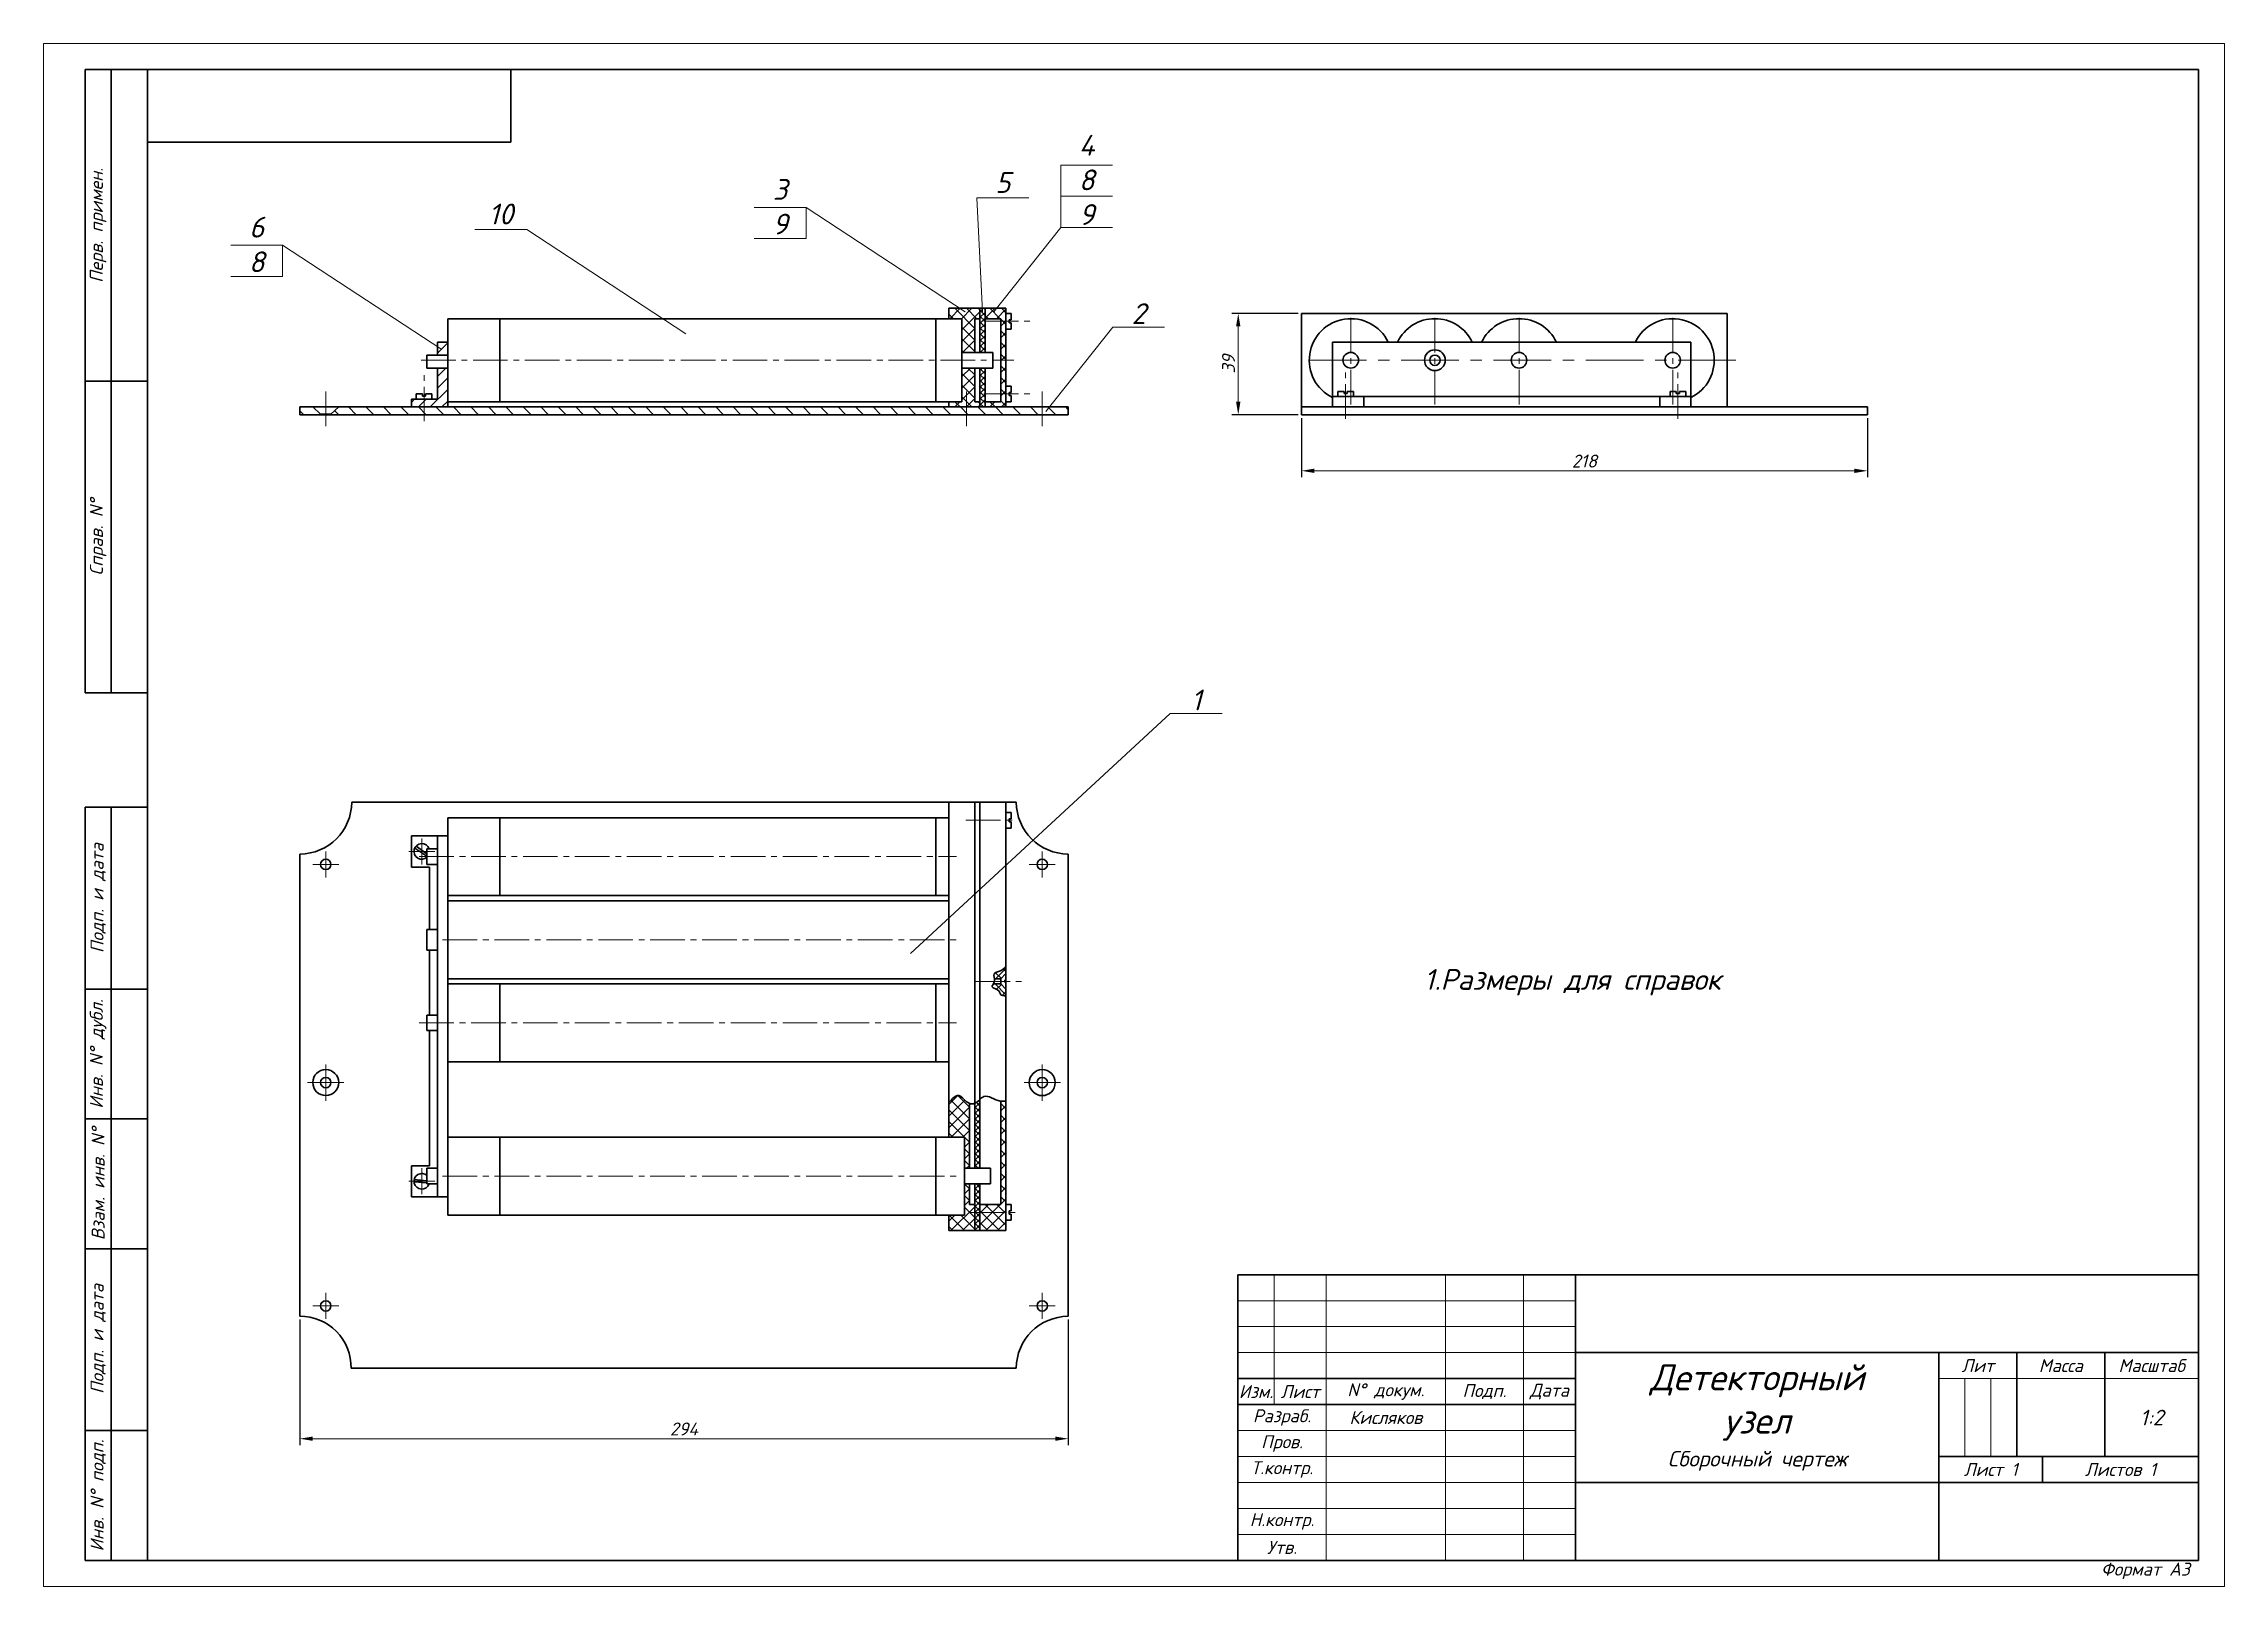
# Model space of a CAD drawing. Header units: millimetres. Extents: x 133 to 553, y -1 to 296.
import ezdxf

# ---------------------------------------------------------------- set-up
doc = ezdxf.new("R2010")
doc.units = ezdxf.units.MM
for name, pattern in [('ACAD_ISO10W100', [18, 12, -3, 0, -3]), ('CENTER', [50.8, 31.75, -6.35, 6.35, -6.35]), ('CENTER2', [28.575, 19.05, -3.175, 3.175, -3.175])]:
    doc.linetypes.add(name, pattern=pattern)
doc.styles.add('Тип А Наклон', font='isocpeur.ttf', dxfattribs={"oblique": 15, "height": 2.5})
doc.dimstyles.new('ISO-25', dxfattribs={"dimtxt": 5, "dimasz": 2.5, "dimexe": 1.25, "dimexo": 0.625, "dimtad": 1, "dimtxsty": 'Тип А Наклон', "dimcen": 2.5, "dimadec": 0, "dimazin": 0, "dimtfac": 1, "dimtmove": 0, "dimatfit": 3, "dimfxl": 1, "dimlwd": 15, "dimarcsym": 0})

# ---------------------------------------------------------------- blocks, each defined once
blk = doc.blocks.new('*D2')
at = {"color": 0, "linetype": 'Continuous', "lineweight": -2, "ltscale": 0.35}
for p, q in [((374.26, 244.24), (361.46, 244.24)), ((374.26, 224.74), (361.46, 224.74))]:
    blk.add_line(p, q, dxfattribs=at)
at = {"color": 0, "linetype": 'Continuous', "lineweight": 15, "ltscale": 0.35}
blk.add_line((362.71, 241.74), (362.71, 227.24), dxfattribs=at)
for points in [[(362.29, 241.74), (363.13, 241.74), (362.71, 244.24)], [(362.29, 227.24), (363.13, 227.24), (362.71, 224.74)]]:
    blk.add_solid(points, dxfattribs=at)
at = {"layer": 'Defpoints', "color": 0, "linetype": 'Continuous', "lineweight": 15, "ltscale": 0.35}
for p in [(374.88, 244.24), (362.71, 224.74), (374.88, 224.74)]:
    blk.add_point(p, dxfattribs=at)
at = {"color": 0, "linetype": 'Continuous', "lineweight": 15, "ltscale": 0.35, "insert": (360.83, 234.49), "char_height": 2.5, "attachment_point": 5, "rotation": 90, "style": 'Тип А Наклон'}
blk.add_mtext('39', dxfattribs=at)
blk = doc.blocks.new('*D4')
at = {"color": 0, "linetype": 'Continuous', "lineweight": -2, "ltscale": 0.35}
for p, q in [((181.97, 50.55), (181.97, 26.36)), ((329.97, 50.55), (329.97, 26.36))]:
    blk.add_line(p, q, dxfattribs=at)
at = {"color": 0, "linetype": 'Continuous', "lineweight": 15, "ltscale": 0.35}
blk.add_line((327.47, 27.61), (184.47, 27.61), dxfattribs=at)
for points in [[(184.47, 28.03), (184.47, 27.2), (181.97, 27.61)], [(327.47, 28.03), (327.47, 27.2), (329.97, 27.61)]]:
    blk.add_solid(points, dxfattribs=at)
at = {"layer": 'Defpoints', "color": 0, "linetype": 'Continuous', "lineweight": 15, "ltscale": 0.35}
for p in [(181.97, 51.18), (329.97, 51.17), (181.97, 27.61)]:
    blk.add_point(p, dxfattribs=at)
at = {"color": 0, "linetype": 'Continuous', "lineweight": 15, "ltscale": 0.35, "insert": (255.97, 29.49), "char_height": 2.5, "attachment_point": 5, "style": 'Тип А Наклон'}
blk.add_mtext('294', dxfattribs=at)
blk = doc.blocks.new('*D7')
at = {"color": 0, "linetype": 'Continuous', "lineweight": -2, "ltscale": 0.35}
for p, q in [((374.88, 224.11), (374.88, 212.7)), ((483.88, 224.11), (483.88, 212.7))]:
    blk.add_line(p, q, dxfattribs=at)
at = {"color": 0, "linetype": 'Continuous', "lineweight": 15, "ltscale": 0.35}
blk.add_line((377.38, 213.95), (481.38, 213.95), dxfattribs=at)
for points in [[(377.38, 214.36), (377.38, 213.53), (374.88, 213.95)], [(481.38, 214.36), (481.38, 213.53), (483.88, 213.95)]]:
    blk.add_solid(points, dxfattribs=at)
at = {"layer": 'Defpoints', "color": 0, "linetype": 'Continuous', "lineweight": 15, "ltscale": 0.35}
for p in [(374.88, 224.74), (483.88, 224.74), (483.88, 213.95)]:
    blk.add_point(p, dxfattribs=at)
at = {"color": 0, "linetype": 'Continuous', "lineweight": 15, "ltscale": 0.35, "insert": (429.38, 215.82), "char_height": 2.5, "attachment_point": 5, "style": 'Тип А Наклон'}
blk.add_mtext('218', dxfattribs=at)

msp = doc.modelspace()

# ---------------------------------------------------------------- hatches: boundary and pattern name
at = {"linetype": 'Continuous', "lineweight": 15, "ltscale": 0.35}
h = msp.add_hatch(dxfattribs=at)
h.set_pattern_fill('ANSI37', color=256, scale=0.5, style=0)
h.set_pattern_definition([(45, (3.3, 0), (-1.122532, 1.122532), []), (135, (3.3, 0), (-1.122532, -1.122532), [])])
h.paths.add_polyline_path([(312.967, 245.237), (311.967, 245.237), (306.967, 245.237), (306.967, 243.237), (309.467, 243.237), (309.467, 236.737), (311.967, 236.737), (311.967, 243.237), (312.967, 243.237)])
h.paths.add_polyline_path([(317.967, 245.237), (313.967, 245.237), (313.967, 243.237), (316.967, 243.237), (316.967, 235.237), (317.967, 235.237)])
h.paths.add_polyline_path([(311.967, 233.737), (309.467, 233.737), (309.467, 227.237), (306.967, 227.237), (306.967, 226.237), (312.967, 226.237), (312.967, 227.237), (311.967, 227.237)])
h.paths.add_polyline_path([(317.967, 235.237), (316.967, 235.237), (316.967, 227.237), (313.967, 227.237), (313.967, 226.237), (317.967, 226.237)])
h = msp.add_hatch(dxfattribs=at)
h.set_pattern_fill('ANSI37', color=256, scale=0.25, style=0)
h.set_pattern_definition([(45, (3.3, 0), (-0.561266, 0.561266), []), (135, (3.3, 0), (-0.561266, -0.561266), [])])
h.paths.add_polyline_path([(313.967, 245.237), (312.967, 245.237), (312.967, 236.737), (313.967, 236.737)])
h.paths.add_polyline_path([(313.967, 233.737), (312.967, 233.737), (312.967, 226.237), (313.967, 226.237)])
h = msp.add_hatch(dxfattribs=at)
h.set_pattern_fill('ANSI31', color=256, scale=0.5, style=0)
h.set_pattern_definition([(45, (3.3, 0), (-1.122532, 1.122532), [])])
h.paths.add_polyline_path([(210.467, 233.737), (208.467, 233.737), (208.467, 227.737), (203.467, 227.737), (203.467, 226.237), (210.467, 226.237)])
h.paths.add_polyline_path([(210.467, 238.737), (208.467, 238.737), (208.467, 236.237), (210.467, 236.237)])
h = msp.add_hatch(dxfattribs=at)
h.set_pattern_fill('ANSI31', color=256, scale=0.75, angle=90, style=0)
h.paths.add_polyline_path([(205.903, 226.237), (189.467, 226.237), (187.967, 224.878), (187.967, 224.737), (201.967, 224.737), (205.903, 224.737)])
h.paths.add_polyline_path([(184.467, 226.237), (181.967, 226.237), (181.967, 224.737), (185.967, 224.737), (185.967, 224.878)])
h.paths.add_polyline_path([(329.967, 226.237), (205.903, 226.237), (205.903, 224.737), (329.967, 224.737)])
h = msp.add_hatch(dxfattribs=at)
h.set_pattern_fill('ANSI37', color=256, scale=0.5, style=0)
edge = h.paths.add_edge_path()
edge.add_line((317.967, 114.172), (316.967, 115.172))
edge.add_line((316.967, 115.172), (315.542, 115.172))
edge.add_spline(control_points=[(315.542, 115.172), (315.411, 114.943), (314.979, 114.274), (316.778, 114.208), (316.818, 112.906), (317.514, 112.9), (317.967, 112.897)], knot_values=[4.5859125, 4.5859125, 4.5859125, 4.5859125, 5.2769153, 6.8916636, 7.4871277, 8.5984899, 8.5984899, 8.5984899, 8.5984899], degree=3, periodic=0)
edge.add_line((317.967, 112.897), (317.967, 114.172))
edge = h.paths.add_edge_path()
edge.add_line((317.967, 117.172), (317.967, 118.533))
edge.add_spline(control_points=[(317.967, 118.533), (317.661, 118.21), (317.056, 117.57), (315.42, 117.316), (315.715, 116.524), (315.767, 116.172)], knot_values=[0, 0, 0, 0, 1.3717197, 2.7121847, 3.6665539, 3.6665539, 3.6665539, 3.6665539], degree=3, periodic=0)
edge.add_line((315.767, 116.172), (316.967, 116.172))
edge.add_line((316.967, 116.172), (317.967, 117.172))
h = msp.add_hatch(dxfattribs=at)
h.set_pattern_fill('ANSI37', color=256, scale=0.5, style=0)
h.set_pattern_definition([(45, (0, 5), (-1.122532, 1.122532), []), (135, (0, 5), (-1.122532, -1.122532), [])])
edge = h.paths.add_edge_path()
edge.add_spline(control_points=[(317.967, 92.605), (317.635, 92.576), (317.303, 92.547), (316.967, 92.589)], knot_values=[11.4888818, 11.4888818, 11.4888818, 11.4888818, 12.4899632, 12.4899632, 12.4899632, 12.4899632], degree=3, periodic=0)
edge.add_line((316.967, 92.589), (316.967, 72.672))
edge.add_line((316.967, 72.672), (312.967, 72.672))
edge.add_line((312.967, 72.672), (312.967, 67.672))
edge.add_line((312.967, 67.672), (317.967, 67.672))
edge.add_line((317.967, 67.672), (317.967, 92.605))
h.paths.add_polyline_path([(311.967, 72.672), (310.967, 72.672), (310.967, 76.672), (309.967, 76.672), (309.967, 70.672), (306.967, 70.672), (306.967, 67.672), (311.967, 67.672)])
edge = h.paths.add_edge_path()
edge.add_spline(control_points=[(310.967, 92.163), (310.948, 92.169), (310.107, 92.474), (308.99, 94.58), (307.623, 93.062), (306.967, 92.333)], knot_values=[0, 0, 0, 0, 0.0560492, 2.5899751, 4.9317391, 4.9317391, 4.9317391, 4.9317391], degree=3, periodic=0)
edge.add_line((306.967, 92.333), (306.967, 85.672))
edge.add_line((306.967, 85.672), (309.967, 85.672))
edge.add_line((309.967, 85.672), (309.967, 79.672))
edge.add_line((309.967, 79.672), (310.967, 79.672))
edge.add_line((310.967, 79.672), (310.967, 92.163))
h = msp.add_hatch(dxfattribs=at)
h.set_pattern_fill('ANSI37', color=256, scale=0.25, style=0)
h.set_pattern_definition([(45, (0, 5), (-0.561266, 0.561266), []), (135, (0, 5), (-0.561266, -0.561266), [])])
edge = h.paths.add_edge_path()
edge.add_spline(control_points=[(312.967, 92.944), (312.662, 92.652), (312.348, 92.332), (311.967, 92.183)], knot_values=[5.9303, 5.9303, 5.9303, 5.9303, 7.1420032, 7.1420032, 7.1420032, 7.1420032], degree=3, periodic=0)
edge.add_line((311.967, 92.183), (311.967, 79.672))
edge.add_line((311.967, 79.672), (312.967, 79.672))
edge.add_line((312.967, 79.672), (312.967, 92.944))
h.paths.add_polyline_path([(312.967, 76.672), (311.967, 76.672), (311.967, 67.672), (312.967, 67.672)])

# ---------------------------------------------------------------- linework, layer by layer
at = {"lineweight": 15}
for p, q in [((132.635, 296.186), (132.635, -0.814)), ((552.635, 296.186), (132.635, 296.186)), ((552.635, -0.814), (552.635, 296.186)), ((369.635, 59.186), (369.635, 34.186)), ((379.635, 59.186), (379.635, 4.186)), ((402.635, 59.186), (402.635, 4.186)), ((417.635, 59.186), (417.635, 4.186)), ((362.635, 54.186), (427.635, 54.186)), ((362.635, 49.186), (427.635, 49.186)), ((362.635, 44.186), (427.635, 44.186)), ((547.635, 39.186), (497.635, 39.186)), ((362.635, 29.186), (427.635, 29.186)), ((362.635, 24.186), (427.635, 24.186)), ((362.635, 19.186), (427.635, 19.186)), ((362.635, 14.186), (427.635, 14.186)), ((362.635, 9.186), (427.635, 9.186)), ((132.635, -0.814), (552.635, -0.814))]:
    msp.add_line(p, q, dxfattribs=at)
at = {"lineweight": 18}
msp.add_line((552.635, 296.186), (547.635, 296.186), dxfattribs=at)
at = {"lineweight": 30}
for p, q in [((140.635, 291.186), (152.635, 291.186)), ((140.635, 291.186), (140.635, 231.186)), ((145.635, 171.186), (145.635, 291.186)), ((152.635, 291.186), (547.635, 291.186)), ((152.635, 291.186), (152.635, 4.186)), ((222.635, 277.186), (222.635, 291.186)), ((547.635, 291.186), (547.635, 4.186)), ((152.635, 277.186), (222.635, 277.186)), ((152.635, 277.186), (222.635, 277.186)), ((152.635, 277.186), (222.635, 277.186)), ((140.635, 231.186), (140.635, 171.186)), ((140.635, 231.186), (152.635, 231.186)), ((140.635, 171.186), (152.635, 171.186)), ((140.635, 114.186), (140.635, 149.186)), ((140.635, 149.186), (152.635, 149.186)), ((145.635, 4.186), (145.635, 149.186)), ((140.635, 89.186), (140.635, 114.186)), ((140.635, 114.186), (152.635, 114.186)), ((140.635, 64.186), (140.635, 89.186)), ((140.635, 89.186), (152.635, 89.186)), ((140.635, 29.186), (140.635, 64.186)), ((140.635, 64.186), (152.635, 64.186)), ((547.635, 59.186), (362.635, 59.186)), ((362.635, 59.186), (362.635, 4.186)), ((427.635, 59.186), (427.635, 4.186)), ((547.635, 44.186), (427.635, 44.186)), ((547.635, 44.186), (427.635, 44.186)), ((497.635, 44.186), (497.635, 4.186)), ((512.635, 44.186), (512.635, 24.186)), ((529.635, 44.186), (529.635, 24.186)), ((362.635, 39.186), (427.635, 39.186)), ((362.635, 34.186), (427.635, 34.186)), ((140.635, 4.186), (140.635, 29.186)), ((140.635, 29.186), (152.635, 29.186)), ((547.635, 24.186), (497.635, 24.186)), ((517.635, 19.186), (517.635, 24.186)), ((497.635, 19.186), (427.635, 19.186)), ((547.635, 19.186), (497.635, 19.186)), ((145.635, 4.186), (140.635, 4.186)), ((152.635, 4.186), (145.635, 4.186)), ((152.635, 4.186), (547.635, 4.186))]:
    msp.add_line(p, q, dxfattribs=at)
at = {"linetype": 'Continuous', "lineweight": 15, "ltscale": 0.35}
for p, q in [((338.514, 272.802), (328.514, 272.802)), ((328.514, 272.802), (328.514, 267.802)), ((279.471, 264.645), (269.471, 264.645)), ((310.138, 244.581), (279.471, 264.645)), ((279.471, 264.645), (279.471, 259.645)), ((313.457, 244.541), (312.372, 266.53)), ((322.372, 266.53), (312.372, 266.53)), ((328.514, 267.802), (328.514, 266.802)), ((338.514, 266.802), (328.514, 266.802)), ((328.514, 266.802), (328.514, 261.802)), ((225.684, 260.408), (215.684, 260.408)), ((256.351, 240.344), (225.684, 260.408)), ((315.611, 244.576), (328.514, 260.802)), ((328.514, 261.802), (328.514, 260.802)), ((338.514, 260.802), (328.514, 260.802)), ((178.663, 257.385), (168.663, 257.385)), ((209.33, 237.321), (178.663, 257.385)), ((178.663, 257.385), (178.663, 252.385)), ((279.471, 258.645), (269.471, 258.645)), ((279.471, 259.645), (279.471, 258.645)), ((178.663, 252.385), (178.663, 251.385)), ((178.663, 251.385), (168.663, 251.385)), ((309.467, 243.237), (304.467, 243.237)), ((325.63, 225.362), (338.533, 241.587)), ((348.533, 241.587), (338.533, 241.587)), ((299.62, 121.044), (349.623, 167.219)), ((359.623, 167.219), (349.623, 167.219)), ((497.635, 39.186), (502.635, 39.186)), ((502.635, 39.186), (507.635, 39.186)), ((502.635, 39.186), (502.635, 24.186)), ((507.635, 39.186), (507.635, 24.186))]:
    msp.add_line(p, q, dxfattribs=at)
at = {"linetype": 'Continuous', "lineweight": 30, "ltscale": 0.35}
for p, q in [((306.967, 243.237), (306.967, 245.237)), ((306.967, 245.237), (311.967, 245.237)), ((311.967, 245.237), (312.967, 245.237)), ((312.967, 245.237), (312.967, 236.737)), ((312.967, 245.237), (317.967, 245.237)), ((313.967, 245.237), (313.967, 236.737)), ((317.967, 245.237), (317.967, 226.237)), ((318.967, 244.237), (317.967, 244.237)), ((318.967, 243.037), (318.967, 244.237)), ((374.884, 226.237), (374.884, 244.237)), ((456.884, 244.237), (374.884, 244.237)), ((456.884, 226.237), (456.884, 244.237)), ((210.467, 226.237), (210.467, 243.237)), ((210.467, 243.237), (306.967, 243.237)), ((220.467, 243.237), (220.467, 227.237)), ((304.467, 243.237), (304.467, 227.237)), ((309.467, 243.237), (306.967, 243.237)), ((309.467, 243.237), (309.467, 227.237)), ((309.467, 243.237), (309.467, 235.237)), ((309.467, 243.237), (309.467, 235.237)), ((312.967, 243.237), (311.967, 243.237)), ((311.967, 243.237), (311.967, 236.737)), ((316.967, 243.237), (313.967, 243.237)), ((316.967, 227.237), (316.967, 243.237)), ((317.967, 241.237), (318.967, 241.237)), ((318.567, 242.737), (318.567, 243.037)), ((318.567, 243.037), (318.967, 243.037)), ((318.567, 242.737), (318.567, 242.437)), ((318.567, 242.437), (318.967, 242.437)), ((318.967, 241.237), (318.967, 242.437)), ((208.467, 236.237), (206.467, 236.237)), ((206.467, 236.237), (206.467, 233.737)), ((208.467, 236.237), (208.467, 238.737)), ((208.467, 238.737), (210.467, 238.737)), ((208.467, 236.237), (210.467, 236.237)), ((210.467, 238.737), (210.467, 226.237)), ((309.467, 236.737), (315.467, 236.737)), ((315.467, 236.737), (315.467, 233.737)), ((380.884, 226.237), (380.884, 238.737)), ((380.884, 238.737), (449.884, 238.737)), ((449.884, 238.737), (449.884, 226.237)), ((206.467, 233.737), (210.467, 233.737)), ((208.467, 227.737), (208.467, 233.737)), ((309.467, 233.737), (315.467, 233.737)), ((311.967, 233.737), (311.967, 227.237)), ((312.967, 233.737), (312.967, 226.237)), ((313.967, 233.737), (313.967, 226.237)), ((203.467, 227.737), (208.467, 227.737)), ((203.467, 227.737), (203.467, 226.237)), ((204.403, 228.737), (204.403, 227.737)), ((205.603, 228.737), (204.403, 228.737)), ((205.603, 228.337), (205.603, 228.737)), ((205.903, 228.337), (205.603, 228.337)), ((205.903, 228.337), (206.203, 228.337)), ((207.403, 228.737), (206.203, 228.737)), ((206.203, 228.337), (206.203, 228.737)), ((207.403, 227.737), (207.403, 228.737)), ((210.467, 227.237), (309.467, 227.237)), ((306.967, 227.237), (306.967, 226.237)), ((311.967, 227.237), (312.967, 227.237)), ((312.967, 226.237), (312.967, 227.237)), ((313.967, 227.237), (316.967, 227.237)), ((318.967, 230.237), (317.967, 230.237)), ((317.967, 227.237), (318.967, 227.237)), ((318.567, 228.737), (318.567, 229.037)), ((318.567, 229.037), (318.967, 229.037)), ((318.567, 228.737), (318.567, 228.437)), ((318.567, 228.437), (318.967, 228.437)), ((318.967, 229.037), (318.967, 230.237)), ((318.967, 227.237), (318.967, 228.437)), ((381.884, 229.237), (381.884, 228.237)), ((383.084, 229.237), (381.884, 229.237)), ((383.084, 228.837), (383.084, 229.237)), ((383.384, 228.837), (383.084, 228.837)), ((383.384, 228.837), (383.684, 228.837)), ((384.884, 229.237), (383.684, 229.237)), ((383.684, 228.837), (383.684, 229.237)), ((384.884, 228.237), (384.884, 229.237)), ((445.884, 229.237), (445.884, 228.237)), ((447.084, 229.237), (445.884, 229.237)), ((447.084, 228.837), (447.084, 229.237)), ((447.384, 228.837), (447.084, 228.837)), ((447.384, 228.837), (447.684, 228.837)), ((448.884, 229.237), (447.684, 229.237)), ((447.684, 228.837), (447.684, 229.237)), ((448.884, 228.237), (448.884, 229.237)), ((181.967, 224.737), (181.967, 226.237)), ((181.967, 226.237), (329.967, 226.237)), ((181.967, 224.737), (329.967, 224.737)), ((181.967, 224.737), (201.967, 224.737)), ((329.967, 226.237), (329.967, 224.737)), ((374.884, 224.737), (374.884, 226.237)), ((374.884, 226.237), (483.884, 226.237)), ((374.884, 226.237), (378.884, 226.237)), ((374.884, 224.737), (483.884, 224.737)), ((374.884, 224.737), (387.884, 224.737)), ((389.884, 226.237), (393.884, 226.237)), ((400.884, 226.237), (404.884, 226.237)), ((415.884, 224.737), (418.884, 224.737)), ((440.884, 226.237), (436.884, 226.237)), ((439.884, 224.737), (436.884, 224.737)), ((483.884, 224.737), (470.884, 224.737)), ((483.884, 226.237), (479.884, 226.237)), ((483.884, 226.237), (483.884, 224.737)), ((191.967, 150.172), (319.967, 150.172)), ((306.967, 147.172), (210.467, 147.172)), ((210.467, 147.172), (210.467, 132.172)), ((210.467, 147.172), (210.467, 143.172)), ((220.467, 147.172), (220.467, 132.172)), ((304.467, 147.172), (304.467, 132.172)), ((306.967, 85.672), (306.967, 150.172)), ((306.967, 150.172), (317.967, 150.172)), ((311.967, 150.172), (311.967, 79.672)), ((312.967, 150.172), (312.967, 79.672)), ((317.967, 150.172), (317.967, 67.672)), ((318.967, 148.172), (317.967, 148.172)), ((318.967, 146.972), (318.967, 148.172)), ((210.467, 143.672), (203.467, 143.672)), ((203.467, 143.672), (203.467, 137.672)), ((208.467, 143.672), (208.467, 74.172)), ((210.467, 71.672), (210.467, 143.672)), ((317.967, 145.172), (318.967, 145.172)), ((318.567, 146.672), (318.567, 146.972)), ((318.567, 146.972), (318.967, 146.972)), ((318.567, 146.672), (318.567, 146.372)), ((318.567, 146.372), (318.967, 146.372)), ((318.967, 145.172), (318.967, 146.372)), ((181.967, 140.172), (181.967, 51.179)), ((206.467, 139.672), (206.467, 141.172)), ((206.467, 141.172), (208.467, 141.172)), ((206.467, 139.672), (206.467, 138.172)), ((210.467, 132.172), (210.467, 139.672)), ((329.967, 51.172), (329.967, 140.172)), ((203.467, 137.672), (206.967, 137.672)), ((206.467, 138.172), (208.467, 138.172)), ((206.967, 137.672), (206.967, 125.672)), ((210.467, 132.172), (306.967, 132.172)), ((210.467, 131.172), (306.967, 131.172)), ((210.467, 131.172), (210.467, 116.172)), ((206.467, 123.672), (206.467, 125.672)), ((206.467, 125.672), (208.467, 125.672)), ((206.467, 123.672), (206.467, 121.672)), ((210.467, 116.172), (210.467, 123.672)), ((206.467, 121.672), (208.467, 121.672)), ((206.967, 121.672), (206.967, 109.172)), ((210.467, 116.172), (306.967, 116.172)), ((210.467, 115.172), (306.967, 115.172)), ((210.467, 115.172), (210.467, 100.172)), ((220.467, 115.172), (220.467, 100.172)), ((304.467, 115.172), (304.467, 100.172)), ((316.967, 115.172), (315.542, 115.172)), ((316.967, 116.172), (315.767, 116.172)), ((317.967, 117.172), (316.967, 116.172)), ((316.967, 116.172), (316.967, 115.172)), ((317.967, 114.172), (316.967, 115.172)), ((317.967, 115.872), (317.767, 115.872)), ((317.767, 115.872), (317.767, 115.472)), ((317.767, 115.472), (317.967, 115.472)), ((206.467, 107.672), (206.467, 109.172)), ((206.467, 109.172), (208.467, 109.172)), ((206.467, 107.672), (206.467, 106.172)), ((206.467, 106.172), (208.467, 106.172)), ((206.967, 80.172), (206.967, 106.172)), ((210.467, 100.172), (210.467, 107.672)), ((210.467, 100.172), (306.967, 100.172)), ((316.967, 72.672), (316.967, 92.589)), ((310.967, 79.672), (310.967, 92.163)), ((210.467, 85.672), (306.967, 85.672)), ((210.467, 85.672), (210.467, 70.672)), ((220.467, 85.672), (220.467, 70.672)), ((304.467, 85.672), (304.467, 70.672)), ((306.967, 85.672), (309.967, 85.672)), ((309.967, 85.672), (309.967, 70.672)), ((203.467, 74.172), (203.467, 80.172)), ((203.467, 80.172), (206.967, 80.172)), ((206.467, 76.672), (206.467, 79.672)), ((208.467, 79.672), (206.467, 79.672)), ((206.467, 76.672), (208.467, 76.672)), ((210.467, 70.672), (210.467, 78.172)), ((210.467, 78.172), (210.467, 74.172)), ((314.967, 79.672), (309.967, 79.672)), ((314.967, 76.672), (309.967, 76.672)), ((310.967, 76.672), (310.967, 72.672)), ((311.967, 76.672), (311.967, 67.672)), ((312.967, 76.672), (312.967, 67.672)), ((314.967, 78.172), (314.967, 79.672)), ((314.967, 78.172), (314.967, 76.672)), ((210.467, 74.172), (203.467, 74.172)), ((210.467, 70.672), (210.467, 74.672)), ((311.967, 72.672), (310.967, 72.672)), ((312.967, 72.672), (316.967, 72.672)), ((318.967, 72.672), (317.967, 72.672)), ((318.567, 71.172), (318.567, 71.472)), ((318.567, 71.472), (318.967, 71.472)), ((318.967, 71.472), (318.967, 72.672)), ((306.967, 70.672), (210.467, 70.672)), ((309.967, 70.672), (306.967, 70.672)), ((306.967, 70.672), (306.967, 67.672)), ((306.967, 67.672), (317.967, 67.672)), ((317.967, 69.672), (318.967, 69.672)), ((318.567, 71.172), (318.567, 70.872)), ((318.567, 70.872), (318.967, 70.872)), ((318.967, 69.672), (318.967, 70.872)), ((191.843, 41.172), (319.967, 41.172))]:
    msp.add_line(p, q, dxfattribs=at)
at = {"linetype": 'CENTER2', "lineweight": 15, "ltscale": 0.35}
for p, q in [((384.384, 226.737), (384.384, 243.737)), ((400.584, 226.737), (400.584, 243.737)), ((416.784, 226.737), (416.784, 243.737)), ((446.384, 226.737), (446.384, 243.737)), ((313.709, 242.737), (323.424, 242.737)), ((205.334, 235.237), (319.467, 235.237)), ((205.903, 223.479), (205.903, 233.195)), ((383.384, 223.979), (383.384, 233.695)), ((447.384, 223.979), (447.384, 233.695)), ((186.967, 229.237), (186.967, 221.737)), ((310.35, 229.237), (310.35, 221.737)), ((313.709, 228.737), (323.424, 228.737)), ((324.967, 229.237), (324.967, 221.737)), ((456.806, 230.17), (456.806, 227.17)), ((205.467, 143.172), (205.467, 140.672)), ((310.278, 146.672), (319.994, 146.672)), ((186.967, 140.672), (186.967, 138.172)), ((205.467, 140.672), (202.967, 140.672)), ((204.967, 139.672), (308.467, 139.672)), ((205.467, 140.672), (205.467, 138.172)), ((205.467, 140.672), (207.967, 140.672)), ((324.967, 140.666), (324.967, 138.166)), ((186.967, 138.172), (184.467, 138.172)), ((186.967, 138.172), (186.967, 135.672)), ((186.967, 138.172), (189.467, 138.172)), ((324.967, 138.166), (322.467, 138.166)), ((324.967, 138.166), (324.967, 135.666)), ((324.967, 138.166), (327.467, 138.166)), ((209.467, 123.672), (308.467, 123.672)), ((312.109, 115.652), (321.824, 115.652)), ((204.967, 107.672), (308.467, 107.672)), ((186.967, 99.672), (186.967, 96.172)), ((324.967, 99.666), (324.967, 96.166)), ((186.967, 96.172), (183.467, 96.172)), ((186.967, 96.172), (186.967, 92.672)), ((186.967, 96.172), (190.467, 96.172)), ((324.967, 96.166), (321.467, 96.166)), ((324.967, 96.166), (324.967, 92.666)), ((324.967, 96.166), (328.467, 96.166)), ((205.467, 77.172), (202.967, 77.172)), ((205.467, 79.672), (205.467, 77.172)), ((205.467, 77.172), (205.467, 74.672)), ((205.467, 77.172), (207.967, 77.172)), ((209.467, 78.172), (308.467, 78.172)), ((310.88, 71.172), (320.596, 71.172)), ((186.967, 55.679), (186.967, 53.179)), ((324.967, 55.672), (324.967, 53.172)), ((186.967, 53.179), (184.467, 53.179)), ((186.967, 53.179), (186.967, 50.679)), ((186.967, 53.179), (189.467, 53.179)), ((324.967, 53.172), (322.467, 53.172)), ((324.967, 53.172), (324.967, 50.672)), ((324.967, 53.172), (327.467, 53.172))]:
    msp.add_line(p, q, dxfattribs=at)
at = {"linetype": 'CENTER', "lineweight": 15, "ltscale": 0.35}
msp.add_line((458.54, 235.237), (375.884, 235.237), dxfattribs=at)
at = {"linetype": 'Continuous', "lineweight": 35, "ltscale": 0.35}
for p, q in [((380.884, 226.237), (380.884, 228.237)), ((380.884, 228.237), (449.884, 228.237)), ((386.884, 228.237), (386.884, 226.237)), ((443.884, 228.237), (443.884, 226.237)), ((184.467, 226.237), (185.967, 224.878)), ((185.967, 224.737), (185.967, 224.878)), ((185.967, 224.878), (187.967, 224.878)), ((189.467, 226.237), (187.967, 224.878)), ((187.967, 224.737), (187.967, 224.878)), ((206.467, 139.76), (204.113, 141.318)), ((206.467, 140.233), (204.358, 141.683)), ((205.467, 140.672), (205.467, 140.672)), ((205.467, 140.672), (205.467, 140.672)), ((205.467, 140.672), (205.467, 140.672)), ((206.467, 76.873), (203.969, 77.097)), ((206.467, 77.27), (204.011, 77.534))]:
    msp.add_line(p, q, dxfattribs=at)
at = {"linetype": 'Continuous', "lineweight": 30, "ltscale": 0.35}
for centre, radius in [((384.384, 235.237), 1.5), ((400.584, 235.237), 2), ((400.584, 235.237), 1), ((416.784, 235.237), 1.5), ((446.384, 235.237), 1.5)]:
    msp.add_circle(centre, radius, dxfattribs=at)
at = {"linetype": 'Continuous', "lineweight": 35, "ltscale": 0.35}
for centre, radius in [((186.967, 138.172), 1), ((324.967, 138.166), 1), ((186.967, 96.172), 2.5), ((186.967, 96.172), 1), ((324.967, 96.166), 2.5), ((324.967, 96.166), 1), ((186.967, 53.179), 1), ((324.967, 53.172), 1)]:
    msp.add_circle(centre, radius, dxfattribs=at)
at = {"linetype": 'Continuous', "lineweight": 30, "ltscale": 0.35}
for centre, radius, start, end in [((384.384, 235.237), 8, 25.94448, 244.05552), ((400.584, 235.237), 8, 25.94448, 154.05552), ((416.784, 235.237), 8, 25.94448, 154.05552), ((446.384, 235.237), 8, 295.94448, 154.05552), ((181.967, 150.172), 10, 270, 360), ((329.967, 150.172), 10, 180, 270), ((182.053, 41.387), 9.792, 358.74379, 90.5038), ((329.967, 41.172), 10, 90, 180)]:
    msp.add_arc(centre, radius, start, end, dxfattribs=at)
at = {"linetype": 'Continuous', "lineweight": 35, "ltscale": 0.35}
for centre, start, end in [((205.467, 140.672), 19.47122, 311.81031), ((205.467, 77.172), 47.85121, 340.1903)]:
    msp.add_arc(centre, 1.5, start, end, dxfattribs=at)
at = {"linetype": 'Continuous', "lineweight": 30, "ltscale": 0.35}
for points in [[(317.967, 118.533), (316.894, 117.678), (315.698, 117.073), (315.762, 115.672), (315.319, 114.598), (316.693, 113.749), (316.894, 113.189), (317.967, 112.897)], [(306.967, 92.333), (308.875, 93.69), (310.912, 92.183), (311.967, 92.183), (313.712, 93.493), (316.858, 92.605), (317.967, 92.605)]]:
    msp.add_spline(points, degree=3, dxfattribs=at)

# ---------------------------------------------------------------- texts
at = {"linetype": 'CENTER', "lineweight": 15, "ltscale": 0.35, "char_height": 4, "style": 'Тип А Наклон'}
for s, insert, width, attachment_point in [('4\\P8\\P9', (333.514, 269.957), 10, 5), ('3\\P9', (274.471, 264.782), 10, 5), ('5', (317.372, 269.452), 10, 5), ('10', (220.684, 263.384), 10, 5), ('6\\P8', (173.663, 257.522), 10, 5), ('2', (343.533, 244.203), 10, 5), ('1', (354.623, 169.835), 10, 5), ('1.{\\fISOCPEUR|b0|i0|c204|p34;Размеры для справок}', (398.477, 115.483), 120, 4)]:
    msp.add_mtext(s, dxfattribs=dict(at, insert=insert, width=width, attachment_point=attachment_point))
at = {"lineweight": 18, "char_height": 2.5, "attachment_point": 5, "rotation": 90, "style": 'Тип А Наклон'}
for s, insert, width in [('{\\fISOCPEUR|b0|i0|c204|p34;Перв. примен.}', (143.135, 261.186), 60), ('{\\fISOCPEUR|b0|i0|c204|p34;Справ.\\fISOCPEUR|b0|i0|c0|p34; N%%D}', (143.135, 201.186), 60), ('{\\fISOCPEUR|b0|i0|c204|p34;Подп. и дата}', (143.135, 131.686), 35), ('{\\fISOCPEUR|b0|i0|c204|p34;Инв. \\fISOCPEUR|b0|i0|c0|p34;N%%D\\fISOCPEUR|b0|i0|c204|p34; дубл.}', (143.135, 101.686), 25), ('{\\fISOCPEUR|b0|i0|c204|p34;Взам. инв. \\fISOCPEUR|b0|i0|c0|p34;N%%D}', (143.135, 76.686), 25), ('{\\fISOCPEUR|b0|i0|c204|p34;Подп. и дата}', (143.135, 46.817), 34.73809), ('{\\fISOCPEUR|b0|i0|c204|p34;Инв. \\fISOCPEUR|b0|i0|c0|p34;N%%D\\fISOCPEUR|b0|i0|c204|p34; подп.}', (143.135, 16.686), 25)]:
    msp.add_mtext(s, dxfattribs=dict(at, insert=insert, width=width))
at = {"lineweight": 18, "char_height": 2.5, "attachment_point": 5, "style": 'Тип А Наклон'}
for s, insert, width in [('{\\fISOCPEUR|b0|i0|c204|p34;Лит}', (505.135, 41.686), 15), ('{\\fISOCPEUR|b0|i0|c204|p34;Масса}', (521.135, 41.686), 17), ('{\\fISOCPEUR|b0|i0|c204|p34;Масштаб}', (538.635, 41.686), 18), ('{\\fISOCPEUR|b0|i0|c204|p34;Изм.}', (366.135, 36.686), 7), ('{\\fISOCPEUR|b0|i0|c204|p34;Лист}', (374.635, 36.686), 10), ('{\\fISOCPEUR|b0|i0|c0|p34;N%%D\\fISOCPEUR|b0|i0|c204|p34; докум.}', (391.135, 36.686), 23), ('{\\fISOCPEUR|b0|i0|c204|p34;Подп}.', (410.135, 36.686), 15), ('{\\fISOCPEUR|b0|i0|c204|p34;Дата}', (422.635, 36.686), 10), ('{\\fISOCPEUR|b0|i0|c204|p34;Разраб.}', (371.135, 31.686), 17), ('Кисляков', (391.135, 31.686), 23), ('{\\fISOCPEUR|b0|i0|c204|p34;Пров.}', (371.135, 26.686), 17), ('{\\fISOCPEUR|b0|i0|c204|p34;Т}.{\\fISOCPEUR|b0|i0|c204|p34;контр.}', (371.135, 21.686), 17), ('Лист 1', (507.635, 21.686), 20), ('Листов 1', (532.635, 21.686), 30), ('{\\fISOCPEUR|b0|i0|c204|p34;Н.контр.}', (371.135, 11.686), 17), ('{\\fISOCPEUR|b0|i0|c204|p34;Утв.}', (371.135, 6.686), 17), ('{\\fISOCPEUR|b0|i0|c204|p34;Формат А\\fISOCPEUR|b0|i0|c0|p34;3}', (537.437, 2.162), 31.05491)]:
    msp.add_mtext(s, dxfattribs=dict(at, insert=insert, width=width))
at = {"linetype": 'ACAD_ISO10W100', "lineweight": 15, "ltscale": 0.35, "char_height": 3, "attachment_point": 5, "style": 'Тип А Наклон'}
for s, insert, width in [('{\\H1.6667x;Детекторный \\Pузел\\P}Сборочный чертеж', (462.635, 31.686), 70), ('1:2', (538.635, 31.686), 18)]:
    msp.add_mtext(s, dxfattribs=dict(at, insert=insert, width=width))

# ---------------------------------------------------------------- dimensions: what is measured, and where the dimension line sits
at = {"linetype": 'Continuous', "lineweight": 15, "ltscale": 0.35}
dim = msp.add_linear_dim(base=(362.709, 224.737), p1=(374.884, 244.237), p2=(374.884, 224.737), angle=90, text='39', dimstyle='ISO-25', override={"dimsd1": 0}, dxfattribs=at)
dim.commit()
dim.dimension.update_dxf_attribs({"geometry": '*D2', "text_midpoint": (362.709, 234.487), "dimtype": 160})
for base, p1, p2, text, picture, middle in [((483.884, 213.948), (374.884, 224.737), (483.884, 224.737), '218', '*D7', (429.384, 215.823)), ((181.967, 27.612), (329.967, 51.172), (181.967, 51.179), '294', '*D4', (255.967, 29.487))]:
    dim = msp.add_linear_dim(base=base, p1=p1, p2=p2, text=text, dimstyle='ISO-25', dxfattribs=at)
    dim.commit()
    dim.dimension.update_dxf_attribs({"geometry": picture, "text_midpoint": middle})

doc.saveas('drawing.dxf')
